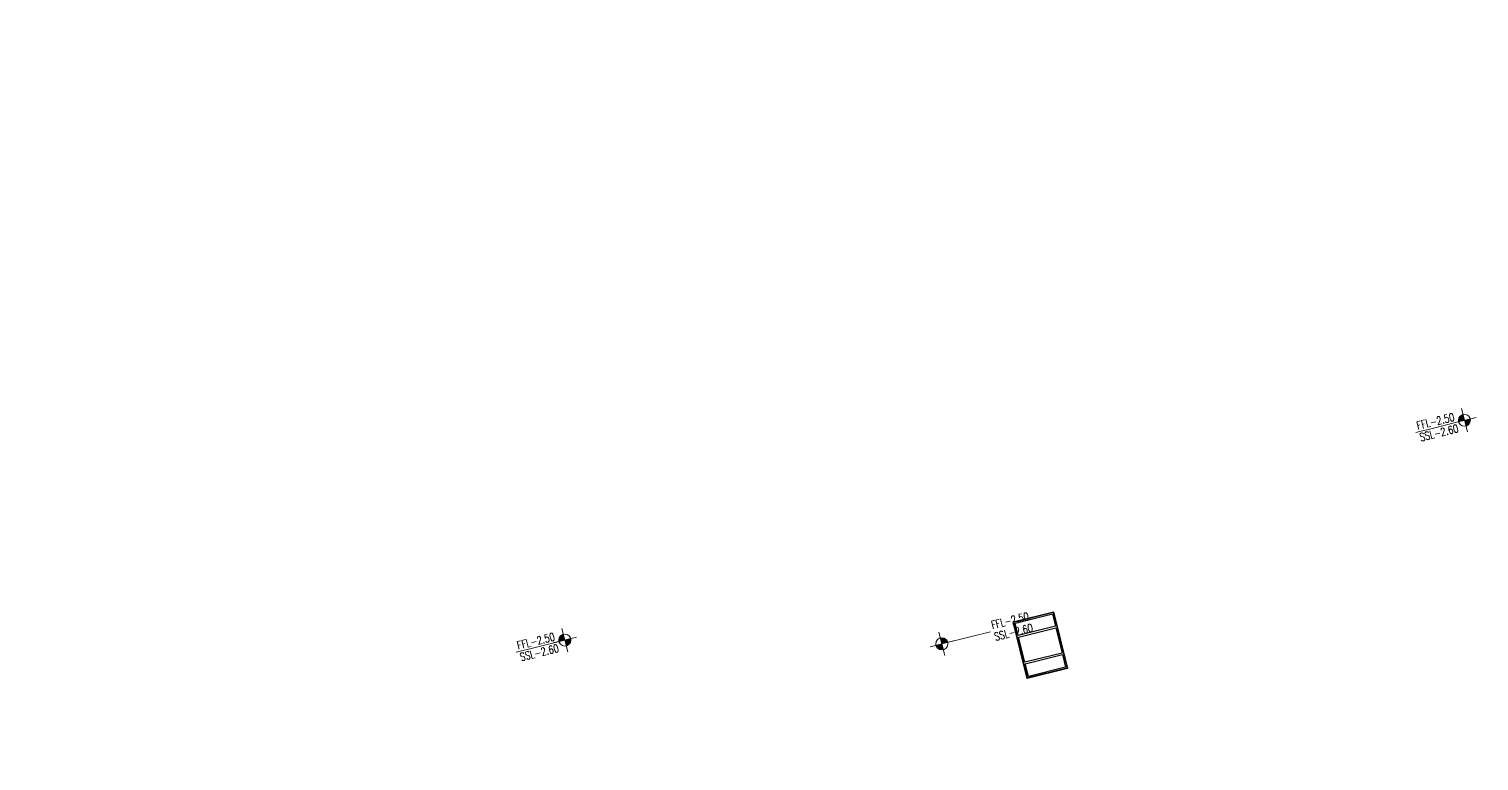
# Model space of a CAD drawing. Header units: inches. Extents: x -12478 to 399182, y -16583 to 525552.
# Drawn here: x 354927 to 389718, y 507993 to 525552 of the extents above; entities that cross this region are included whole.
import ezdxf
from ezdxf.enums import TextEntityAlignment as Align

# ---------------------------------------------------------------- set-up
doc = ezdxf.new("R2010")
doc.units = ezdxf.units.IN
doc.header["$LTSCALE"] = 1000
doc.header["$MEASUREMENT"] = 0
doc.layers.add('A-FLOR-LEVL', color=4, linetype='Continuous', lineweight=18)
doc.layers.add('A-FURN', color=253, linetype='Continuous')
doc.styles.add('9999-DIM-SPC', font='simplex.shx', dxfattribs={"width": 0.75})
doc.dimstyles.new('0100-D-SPC', dxfattribs={"dimscale": 100, "dimtxt": 2, "dimasz": 2, "dimexe": 1, "dimexo": 2, "dimgap": 1, "dimtad": 1, "dimrnd": 0.05, "dimzin": 1, "dimdsep": 46, "dimtxsty": '9999-DIM-SPC', "dimblk": 'OBLIQUE', "dimcen": 2, "dimdle": 1, "dimclrd": 256, "dimclre": 252, "dimclrt": 256, "dimazin": 2, "dimtfac": 1, "dimtofl": 0, "dimtmove": 0, "dimatfit": 3, "dimfxl": 0.1, "dimtolj": 1, "dimtzin": 0, "dimlwd": 0, "dimlwe": 0, "dimarcsym": 0})

# ---------------------------------------------------------------- blocks, each defined once
blk = doc.blocks.new('_Oblique')
at = {"color": 0, "linetype": 'ByBlock', "lineweight": -2}
blk.add_line((-0.5, -0.5), (0.5, 0.5), dxfattribs=at)
blk = doc.blocks.new('*U6')
for p, q in [((0, -3), (0, 3)), ((-3, 0), (3, 0))]:
    blk.add_line(p, q)
at = {"color": 252, "const_width": 1.5}
for points in [[(-0.75, 0, -0.414214), (0, 0.75, -1)], [(0, -0.75, 0.414214), (0.75, 0, 1)]]:
    blk.add_lwpolyline(points, format="xyb", dxfattribs=at)
blk.add_circle((0, 0), 1.5)
at = {"insert": (-113.12, 100), "char_height": 200, "attachment_point": 3, "style": '9999-DIM-SPC'}
blk.add_mtext('\\A1;', dxfattribs=at)
at = {"style": '9999-DIM-SPC', "width": 0.75}
blk.add_attdef('0000.00', text='', height=2, dxfattribs=at).set_placement((-3.66, 0.5), align=Align.RIGHT)
blk.add_attdef('X.X.X', text='', height=2, dxfattribs=at).set_placement((-9.01, -0.5), align=Align.TOP_RIGHT)
blk.add_leader([(0, 0), (-7.67, 0), (-12.51, 0)], dimstyle='0100-D-SPC', override={"dimgap": 1, "dimtad": 0, "dimldrblk": 'None'})

msp = doc.modelspace()

# ---------------------------------------------------------------- linework, layer by layer
at = {"layer": 'A-FURN'}
msp.add_lwpolyline([(379847.7, 510214.1), (378877.3, 509972.6), (378539.3, 511331.2), (379509.7, 511572.6), (379847.7, 510214.1)], dxfattribs=at)
for points in [[(379835.6, 510221.4), (378884.6, 509984.7), (378551.4, 511323.9), (379502.4, 511560.5)], [(379555.4, 511223.3), (378662.6, 511001.2), (378587.8, 511302), (379480.6, 511524.2)], [(379714.8, 510582.9), (378822, 510360.7), (378672.3, 510962.4), (379565.1, 511184.5)], [(379799.3, 510243.2), (378906.5, 510021.1), (378831.6, 510321.9), (379724.4, 510544)]]:
    msp.add_lwpolyline(points, close=True, dxfattribs=at)

# ---------------------------------------------------------------- block references
at = {"layer": 'A-FLOR-LEVL'}
ref = msp.add_blockref('*U6', (389368.6, 516166.3, 0), dxfattribs=dict(at, xscale=95.99999999999973, yscale=95.99999999999973, zscale=95.99999999999973, rotation=13.97142462794968))
ref.add_attrib('0000.00', 'FFL-2.50', dxfattribs={"layer": '0', "height": 192, "rotation": 13.97142, "style": '9999-DIM-SPC', "width": 0.75}).set_placement((389142.7, 516159.6, 0), align=Align.RIGHT)
ref.add_attrib('X.X.X', 'SSL-2.60', dxfattribs={"layer": '0', "height": 192, "rotation": 13.97142, "style": '9999-DIM-SPC', "width": 0.75}).set_placement((389192.5, 516073, 0), align=Align.TOP_RIGHT)
ref = msp.add_blockref('*U6', (376828.6, 510804, 0), dxfattribs=dict(at, xscale=-95.99999999999974, yscale=95.99999999999976, zscale=95.99999999999973, rotation=13.97142193801397))
ref.add_attrib('0000.00', 'FFL-2.50', dxfattribs={"layer": '0', "height": 192, "rotation": 13.97142, "style": '9999-DIM-SPC', "width": 0.75}).set_placement((378934.4, 511377.4, 0), align=Align.RIGHT)
ref.add_attrib('X.X.X', 'SSL-2.60', dxfattribs={"layer": '0', "height": 192, "rotation": 13.97142, "style": '9999-DIM-SPC', "width": 0.75}).set_placement((378984.2, 511290.9, 0), align=Align.TOP_RIGHT)
ref = msp.add_blockref('*U6', (367783.7, 510894.3, 0), dxfattribs=dict(at, xscale=95.99999999999973, yscale=95.99999999999973, zscale=95.99999999999973, rotation=13.97142462794968))
ref.add_attrib('0000.00', 'FFL-2.50', dxfattribs={"layer": '0', "height": 192, "rotation": 13.97142, "style": '9999-DIM-SPC', "width": 0.75}).set_placement((367557.8, 510887.5, 0), align=Align.RIGHT)
ref.add_attrib('X.X.X', 'SSL-2.60', dxfattribs={"layer": '0', "height": 192, "rotation": 13.97142, "style": '9999-DIM-SPC', "width": 0.75}).set_placement((367607.6, 510801, 0), align=Align.TOP_RIGHT)

doc.saveas('drawing.dxf')
